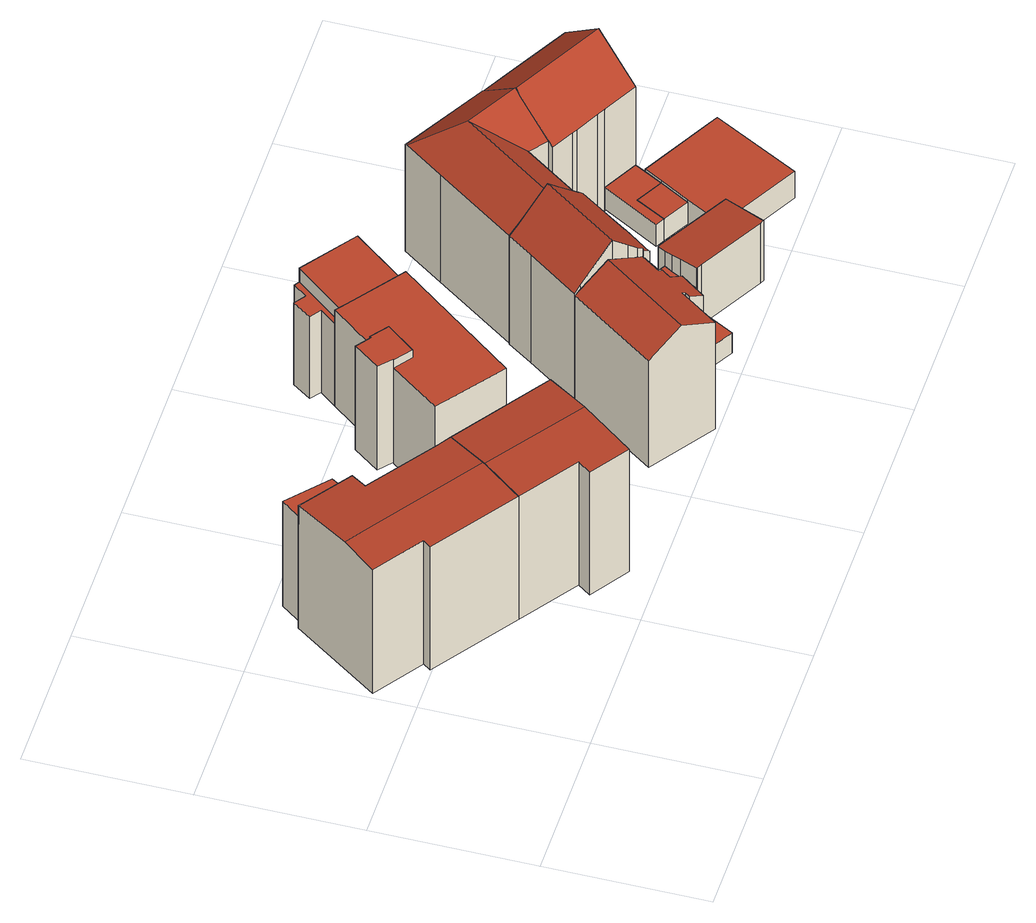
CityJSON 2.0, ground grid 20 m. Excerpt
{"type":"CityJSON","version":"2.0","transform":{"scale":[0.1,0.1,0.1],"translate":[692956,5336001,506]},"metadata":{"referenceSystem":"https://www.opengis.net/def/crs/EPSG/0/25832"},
"CityObjects":{
"building1":{"type":"Building","attributes":{"Gemeindeschluessel":"09162000","HoeheDach":"526.900","HoeheGrund":"506.966","Methode":"2000","NiedrigsteTraufeDesGebaeudes":"526.253","Geometrietyp2DReferenz":"3000","function":"31001_1000","roofType":"3100","measuredHeight":19.93,"storeysAboveGround":4},"address":[{"country":"Germany","locality":"München","thoroughfareName":"Oettingenstraße 60"}],"geometry":[{"type":"Solid","lod":"2","boundaries":[[[[0,1,2,3]],[[4,5,6,7]],[[8,9,10,0,3]],[[1,0,10,11,12,13]],[[14,4,7,15]],[[16,17,18,19]],[[5,4,14,11,10,9,17,16]],[[19,6,5,16]],[[1,13,20,2]],[[13,12,21,20]],[[2,20,21,15,7,6,19,18,8,3]],[[17,9,8,18]],[[15,21,12,11,14]]]],"semantics":{"surfaces":[{"type":"WallSurface"},{"type":"RoofSurface","Dachneigung":"85.436","Dachorientierung":"214.892","Flaeche":"114.539","Z_MAX":"19.934","Z_MAX_ASL":"526.900","Z_MIN":"19.438","Z_MIN_ASL":"526.404"},{"type":"RoofSurface","Dachneigung":"85.436","Dachorientierung":"34.892","Flaeche":"132.201","Z_MAX":"19.934","Z_MAX_ASL":"526.900","Z_MIN":"19.287","Z_MIN_ASL":"526.253"},{"type":"GroundSurface"}],"values":[[0,0,0,1,0,0,2,0,0,0,3,0,0]]}}]},
"building2":{"type":"Building","attributes":{"Gemeindeschluessel":"09162000","HoeheDach":"523.260","HoeheGrund":"506.844","Methode":"2000","NiedrigsteTraufeDesGebaeudes":"523.260","Geometrietyp2DReferenz":"3000","function":"51009_1610","roofType":"1000","measuredHeight":16.42},"geometry":[{"type":"Solid","lod":"2","boundaries":[[[[22,23,24,25]],[[26,27,28,29]],[[28,24,23,29]],[[23,22,26,29]],[[25,27,26,22]],[[25,24,28,27]]]],"semantics":{"surfaces":[{"type":"RoofSurface","Dachneigung":"90.000","Dachorientierung":"-1.000","Flaeche":"23.705","Z_MAX":"16.416","Z_MAX_ASL":"523.260","Z_MIN":"16.416","Z_MIN_ASL":"523.260"},{"type":"GroundSurface"},{"type":"WallSurface"}],"values":[[0,1,2,2,2,2]]}}]},
"building3":{"type":"Building","attributes":{"Gemeindeschluessel":"09162000","HoeheDach":"526.900","HoeheGrund":"506.966","Methode":"2000","NiedrigsteTraufeDesGebaeudes":"526.256","Geometrietyp2DReferenz":"3000","function":"31001_1000","roofType":"3100","measuredHeight":19.93,"storeysAboveGround":6},"address":[{"country":"Germany","locality":"München","thoroughfareName":"Lerchenfeldstraße 27"}],"geometry":[{"type":"Solid","lod":"2","boundaries":[[[[30,31,32,33,0,34]],[[35,9,33,32]],[[9,35,36,8]],[[31,30,37,38]],[[3,0,33,9,8]],[[34,0,3,39]],[[39,37,30,34]],[[38,36,35,32,31]],[[37,39,3,8,36,38]]]],"semantics":{"surfaces":[{"type":"RoofSurface","Dachneigung":"85.290","Dachorientierung":"214.873","Flaeche":"95.274","Z_MAX":"19.934","Z_MAX_ASL":"526.900","Z_MIN":"19.290","Z_MIN_ASL":"526.256"},{"type":"RoofSurface","Dachneigung":"85.290","Dachorientierung":"34.873","Flaeche":"85.792","Z_MAX":"19.934","Z_MAX_ASL":"526.900","Z_MIN":"19.437","Z_MIN_ASL":"526.403"},{"type":"WallSurface"},{"type":"GroundSurface"}],"values":[[0,1,2,2,2,2,2,2,3]]}}]},
"building4":{"type":"Building","attributes":{"Gemeindeschluessel":"09162000","HoeheDach":"523.340","HoeheGrund":"506.990","Methode":"2000","NiedrigsteTraufeDesGebaeudes":"522.140","Geometrietyp2DReferenz":"3000","function":"31001_1000","roofType":"1000","measuredHeight":16.35,"storeysAboveGround":5},"address":[{"country":"Germany","locality":"München","thoroughfareName":"Lerchenfeldstraße 29"}],"geometry":[{"type":"Solid","lod":"2","boundaries":[[[[40,41,42,43]],[[44,45,46,47]],[[48,49,50,47,46,43,42,51,52,53,54,55]],[[56,57,58,59,60,61,62,63,64,65]],[[45,40,43,46]],[[66,67,63,62]],[[55,56,65,64,49,48]],[[57,56,55,54]],[[68,66,62,61]],[[69,68,61,60]],[[69,60,59,52,51,42,41]],[[63,67,44,47,50,49,64]],[[57,54,53,52,59,58]],[[67,66,68,69,41,40,45,44]]]],"semantics":{"surfaces":[{"type":"WallSurface"},{"type":"GroundSurface"},{"type":"RoofSurface","Dachneigung":"90.000","Dachorientierung":"-1.000","Flaeche":"174.052","Z_MAX":"15.150","Z_MAX_ASL":"522.140","Z_MIN":"15.150","Z_MIN_ASL":"522.140"},{"type":"RoofSurface","Dachneigung":"90.000","Dachorientierung":"-1.000","Flaeche":"20.687","Z_MAX":"16.350","Z_MAX_ASL":"523.340","Z_MIN":"16.350","Z_MIN_ASL":"523.340"}],"values":[[0,0,1,2,0,0,0,0,0,0,0,0,0,3]]}}]},
"building5":{"type":"Building","attributes":{"Gemeindeschluessel":"09162000","HoeheDach":"526.290","HoeheGrund":"506.895","Methode":"2000","NiedrigsteTraufeDesGebaeudes":"522.387","Geometrietyp2DReferenz":"3000","function":"31001_1000","roofType":"3100","measuredHeight":19.39,"storeysAboveGround":3},"address":[{"country":"Germany","locality":"München","thoroughfareName":"Lerchenfeldstraße 26"}],"geometry":[{"type":"Solid","lod":"2","boundaries":[[[[70,71,72,73]],[[74,75,76,77]],[[78,79,80,81]],[[82,83,84,85]],[[83,70,73,84]],[[71,70,83,82,86,87,88,89,90,75,74,91,79,78]],[[79,91,92,80]],[[93,87,86,94]],[[95,96,93,94]],[[81,72,71,78]],[[80,92,77,76,97,98,99,96,95,85,84,73,72,81]],[[75,90,97,76]],[[99,88,87,93,96]],[[89,88,99,98]],[[91,74,77,92]],[[82,85,95,94,86]],[[98,97,90,89]]]],"semantics":{"surfaces":[{"type":"WallSurface"},{"type":"RoofSurface","Dachneigung":"61.496","Dachorientierung":"125.414","Flaeche":"81.895","Z_MAX":"19.395","Z_MAX_ASL":"526.290","Z_MIN":"15.492","Z_MIN_ASL":"522.387"},{"type":"RoofSurface","Dachneigung":"61.496","Dachorientierung":"305.414","Flaeche":"71.609","Z_MAX":"19.395","Z_MAX_ASL":"526.290","Z_MIN":"16.756","Z_MIN_ASL":"523.651"},{"type":"GroundSurface"}],"values":[[0,0,0,0,0,1,0,2,0,0,3,0,0,0,0,0,0]]}}]},
"building6":{"type":"Building","attributes":{"Gemeindeschluessel":"09162000","HoeheDach":"522.110","HoeheGrund":"507.000","Methode":"2000","NiedrigsteTraufeDesGebaeudes":"519.391","Geometrietyp2DReferenz":"3000","function":"31001_1000","roofType":"1000","measuredHeight":15.11,"storeysAboveGround":5},"address":[{"country":"Germany","locality":"München","thoroughfareName":"Lerchenfeldstraße 31"}],"geometry":[{"type":"Solid","lod":"2","boundaries":[[[[100,101,102,103]],[[104,105,106,107]],[[108,109,110,52]],[[111,54,112,113,107,106,114,108,52,115]],[[116,112,54,117]],[[118,101,100,119,120,109,108,114]],[[119,100,103,121]],[[116,122,113,112]],[[109,120,123,110]],[[122,116,117,124,125,102,101,118,105,104]],[[120,119,121,123]],[[104,107,113,122]],[[111,115,52,110,123,121,103,102,125,124,117,54]],[[106,105,118,114]]]],"semantics":{"surfaces":[{"type":"WallSurface"},{"type":"RoofSurface","Dachneigung":"90.000","Dachorientierung":"-1.000","Flaeche":"62.622","Z_MAX":"15.110","Z_MAX_ASL":"522.110","Z_MIN":"15.110","Z_MIN_ASL":"522.110"},{"type":"RoofSurface","Dachneigung":"90.000","Dachorientierung":"-1.000","Flaeche":"10.039","Z_MAX":"12.940","Z_MAX_ASL":"519.940","Z_MIN":"12.940","Z_MIN_ASL":"519.940"},{"type":"RoofSurface","Dachneigung":"90.000","Dachorientierung":"-1.000","Flaeche":"8.195","Z_MAX":"12.391","Z_MAX_ASL":"519.391","Z_MIN":"12.391","Z_MIN_ASL":"519.391"},{"type":"GroundSurface"}],"values":[[0,1,0,0,0,2,0,3,0,0,0,0,4,0]]}}]},
"building7":{"type":"Building","attributes":{"Gemeindeschluessel":"09162000","HoeheDach":"510.120","HoeheGrund":"506.886","Methode":"2000","NiedrigsteTraufeDesGebaeudes":"510.120","Geometrietyp2DReferenz":"3000","function":"31001_1000","roofType":"1000","measuredHeight":3.23},"geometry":[{"type":"Solid","lod":"2","boundaries":[[[[126,127,72,81]],[[81,72,128,129,130,131,132,133,134,135,136,137,92,80]],[[138,139,140,141,142,143,144,145,146,147,127,126,148,149]],[[141,140,135,134]],[[148,126,81,80]],[[139,138,137,136]],[[127,147,128,72]],[[149,148,80,92]],[[138,149,92,137]],[[143,142,133,132]],[[140,139,136,135]],[[146,145,130,129]],[[144,143,132,131]],[[147,146,129,128]],[[142,141,134,133]],[[145,144,131,130]]]],"semantics":{"surfaces":[{"type":"WallSurface"},{"type":"GroundSurface"},{"type":"RoofSurface","Dachneigung":"90.000","Dachorientierung":"-1.000","Flaeche":"39.265","Z_MAX":"3.234","Z_MAX_ASL":"510.120","Z_MIN":"3.234","Z_MIN_ASL":"510.120"}],"values":[[0,1,2,0,0,0,0,0,0,0,0,0,0,0,0,0]]}}]},
"building8":{"type":"Building","attributes":{"Gemeindeschluessel":"09162000","HoeheDach":"529.000","HoeheGrund":"507.026","Methode":"2000","NiedrigsteTraufeDesGebaeudes":"513.300","Geometrietyp2DReferenz":"3000","function":"31001_1000","roofType":"3100","measuredHeight":21.97,"storeysAboveGround":7},"address":[{"country":"Germany","locality":"München","thoroughfareName":"Lerchenfeldstraße 28"}],"geometry":[{"type":"Solid","lod":"2","boundaries":[[[[150,151,152,153]],[[154,155,156,157]],[[158,159,160,161]],[[155,162,163,156]],[[164,165,166,167]],[[168,169,170,171]],[[172,173,174,175]],[[176,177,178,179]],[[180,181,182,183]],[[184,185,181,180,186,187,159,158]],[[188,189,190,191]],[[182,181,185,172,175]],[[192,191,190,193,194,161,160,195,196,183,182,175,174,197,157,156,163,167,166,198,153,152,199,200,201,179,178,171,170,202]],[[184,158,161,194]],[[203,204,201,200]],[[166,165,205,206,207,198]],[[208,209,210,211]],[[198,207,208,211,150,153]],[[151,212,199,152]],[[189,213,193,190]],[[214,154,157,197]],[[186,180,183,196]],[[193,213,184,194]],[[208,207,206,215,209]],[[212,203,200,199]],[[162,164,167,163]],[[177,168,171,178]],[[216,188,191,192]],[[187,186,196,195]],[[168,177,176,204,203,212,151,150,211,210,169]],[[204,176,179,201]],[[159,187,195,160]],[[217,216,192,202]],[[205,218,215,206]],[[189,188,216,217,218,205,165,164,162,155,154,214,173,172,185,184,213]],[[170,169,210,209,215,218,217,202]],[[173,214,197,174]]]],"semantics":{"surfaces":[{"type":"WallSurface"},{"type":"RoofSurface","Dachneigung":"46.508","Dachorientierung":"305.000","Flaeche":"83.625","Z_MAX":"21.974","Z_MAX_ASL":"529.000","Z_MIN":"16.925","Z_MIN_ASL":"523.952"},{"type":"GroundSurface"},{"type":"RoofSurface","Dachneigung":"90.000","Dachorientierung":"-1.000","Flaeche":"6.934","Z_MAX":"9.034","Z_MAX_ASL":"516.060","Z_MIN":"9.034","Z_MIN_ASL":"516.060"},{"type":"RoofSurface","Dachneigung":"90.000","Dachorientierung":"-1.000","Flaeche":"25.480","Z_MAX":"6.274","Z_MAX_ASL":"513.300","Z_MIN":"6.274","Z_MIN_ASL":"513.300"},{"type":"RoofSurface","Dachneigung":"46.508","Dachorientierung":"125.000","Flaeche":"82.338","Z_MAX":"21.974","Z_MAX_ASL":"529.000","Z_MIN":"16.884","Z_MIN_ASL":"523.910"}],"values":[[0,0,0,0,0,0,0,0,0,1,0,0,2,0,0,0,0,0,0,0,0,0,0,3,0,0,0,0,0,4,0,0,0,0,5,0,0]]}}]},
"building9":{"type":"Building","attributes":{"Gemeindeschluessel":"09162000","HoeheDach":"516.419","HoeheGrund":"506.965","Methode":"2000","NiedrigsteTraufeDesGebaeudes":"515.550","Geometrietyp2DReferenz":"3000","function":"31001_2000","roofType":"1000","measuredHeight":9.45,"storeysAboveGround":3},"geometry":[{"type":"Solid","lod":"2","boundaries":[[[[219,220,221,179,201,200,199,222,223,224,225]],[[226,227,201,179]],[[228,229,222,199]],[[229,230,222]],[[231,228,199,200]],[[232,226,179,221]],[[230,233,223,222]],[[234,232,221,220]],[[233,235,224,223]],[[227,231,200,201]],[[236,237,219,225]],[[237,234,220,219]],[[234,237,236,235,233,230,229,228,231,227,226,232]],[[235,236,225,224]]]],"semantics":{"surfaces":[{"type":"GroundSurface"},{"type":"WallSurface"},{"type":"RoofSurface","Dachneigung":"81.834","Dachorientierung":"28.913","Flaeche":"64.490","Z_MAX":"9.454","Z_MAX_ASL":"516.419","Z_MIN":"8.585","Z_MIN_ASL":"515.550"}],"values":[[0,1,1,1,1,1,1,1,1,1,1,1,2,1]]}}]},
"building10":{"type":"Building","attributes":{"Gemeindeschluessel":"09162000","HoeheDach":"528.440","HoeheGrund":"507.070","Methode":"2000","NiedrigsteTraufeDesGebaeudes":"523.859","Geometrietyp2DReferenz":"3000","function":"31001_1000","roofType":"3100","measuredHeight":21.37,"storeysAboveGround":4},"address":[{"country":"Germany","locality":"München","thoroughfareName":"Lerchenfeldstraße 30"}],"geometry":[{"type":"Solid","lod":"2","boundaries":[[[[238,239,240,241,242]],[[243,244,245,246,247]],[[248,249,250,251]],[[252,250,249,253,254,255,256,243,247,257,258,259,260,261]],[[262,257,247,246]],[[241,263,264,265,242]],[[251,238,242,245,244,266,267,268,269,248]],[[266,244,243,256]],[[245,242,265,270,262,246]],[[240,239,252,261]],[[260,259,264,263]],[[269,268,254,253]],[[260,263,241,240,261]],[[251,250,252,239,238]],[[267,266,256,255]],[[258,270,265,264,259]],[[269,253,249,248]],[[270,258,257,262]],[[268,267,255,254]]]],"semantics":{"surfaces":[{"type":"RoofSurface","Dachneigung":"49.511","Dachorientierung":"209.436","Flaeche":"34.720","Z_MAX":"21.370","Z_MAX_ASL":"528.440","Z_MIN":"16.789","Z_MIN_ASL":"523.859"},{"type":"WallSurface"},{"type":"GroundSurface"},{"type":"RoofSurface","Dachneigung":"49.511","Dachorientierung":"29.436","Flaeche":"69.081","Z_MAX":"21.370","Z_MAX_ASL":"528.440","Z_MIN":"16.803","Z_MIN_ASL":"523.873"},{"type":"RoofSurface","Dachneigung":"48.651","Dachorientierung":"124.951","Flaeche":"74.232","Z_MAX":"21.370","Z_MAX_ASL":"528.440","Z_MIN":"17.019","Z_MIN_ASL":"524.089"},{"type":"RoofSurface","Dachneigung":"48.651","Dachorientierung":"304.951","Flaeche":"103.929","Z_MAX":"21.370","Z_MAX_ASL":"528.440","Z_MIN":"17.039","Z_MIN_ASL":"524.109"}],"values":[[0,1,1,2,1,3,4,1,5,1,1,1,1,1,1,1,1,1,1]]}}]},
"building11":{"type":"Building","attributes":{"Gemeindeschluessel":"09162000","HoeheDach":"511.237","HoeheGrund":"507.273","Methode":"1000","NiedrigsteTraufeDesGebaeudes":"511.237","Geometrietyp2DReferenz":"3000","function":"31001_2000","roofType":"1000","measuredHeight":3.96},"geometry":[{"type":"Solid","lod":"2","boundaries":[[[[271,272,273,274]],[[275,276,277,278]],[[276,271,274,277]],[[271,276,275,272]],[[274,273,278,277]],[[272,275,278,273]]]],"semantics":{"surfaces":[{"type":"WallSurface"},{"type":"RoofSurface","Dachneigung":"90.000","Dachorientierung":"-1.000","Flaeche":"16.543","Z_MAX":"3.964","Z_MAX_ASL":"511.237","Z_MIN":"3.964","Z_MIN_ASL":"511.237"},{"type":"GroundSurface"}],"values":[[0,0,0,1,2,0]]}}]},
"building12":{"type":"Building","attributes":{"Gemeindeschluessel":"09162000","HoeheDach":"511.099","HoeheGrund":"507.740","Methode":"1000","NiedrigsteTraufeDesGebaeudes":"511.099","Geometrietyp2DReferenz":"3000","function":"31001_2000","roofType":"1000","measuredHeight":3.36,"storeysAboveGround":1},"geometry":[{"type":"Solid","lod":"2","boundaries":[[[[279,280,281,282]],[[283,279,282,284]],[[285,280,279,283]],[[280,285,286,281]],[[281,286,284,282]],[[285,283,284,286]]]],"semantics":{"surfaces":[{"type":"WallSurface"},{"type":"RoofSurface","Dachneigung":"90.000","Dachorientierung":"-1.000","Flaeche":"15.654","Z_MAX":"3.359","Z_MAX_ASL":"511.099","Z_MIN":"3.359","Z_MIN_ASL":"511.099"},{"type":"GroundSurface"}],"values":[[0,0,1,0,2,0]]}}]},
"building13":{"type":"Building","attributes":{"Gemeindeschluessel":"09162000","HoeheDach":"511.133","HoeheGrund":"507.700","Methode":"1000","NiedrigsteTraufeDesGebaeudes":"511.133","Geometrietyp2DReferenz":"3000","function":"51009_1610","roofType":"1000","measuredHeight":3.43},"geometry":[{"type":"Solid","lod":"2","boundaries":[[[[287,288,289,290,291,292]],[[293,285,286,294]],[[279,292,291,282]],[[286,281,295,282,291,290,289,296,294]],[[297,293,294,296]],[[295,281,280,298,279,282]],[[298,280,285,293,297,288,287,292,279]],[[285,280,281,286]],[[288,297,296,289]]]],"semantics":{"surfaces":[{"type":"WallSurface"},{"type":"GroundSurface"},{"type":"RoofSurface","Dachneigung":"90.000","Dachorientierung":"-1.000","Flaeche":"24.379","Z_MAX":"3.433","Z_MAX_ASL":"511.133","Z_MIN":"3.433","Z_MIN_ASL":"511.133"}],"values":[[0,0,0,1,0,0,2,0,0]]}}]},
"building14":{"type":"Building","attributes":{"Gemeindeschluessel":"09162000","HoeheDach":"511.472","HoeheGrund":"507.340","Methode":"1000","NiedrigsteTraufeDesGebaeudes":"511.472","Geometrietyp2DReferenz":"3000","function":"31001_2000","roofType":"1000","measuredHeight":4.13},"geometry":[{"type":"Solid","lod":"2","boundaries":[[[[299,300,301,302]],[[303,304,305,306]],[[304,307,308,305]],[[306,305,308,302,301,309,310]],[[307,299,302,308]],[[311,310,309,301,300,312]],[[311,312,300,299,307,304,303]],[[310,311,303,306]]]],"semantics":{"surfaces":[{"type":"WallSurface"},{"type":"GroundSurface"},{"type":"RoofSurface","Dachneigung":"90.000","Dachorientierung":"-1.000","Flaeche":"137.167","Z_MAX":"4.132","Z_MAX_ASL":"511.472","Z_MIN":"4.132","Z_MIN_ASL":"511.472"}],"values":[[0,0,0,1,0,0,2,0]]}}]},
"building15":{"type":"Building","attributes":{"Gemeindeschluessel":"09162000","HoeheDach":"528.360","HoeheGrund":"507.273","Methode":"2000","NiedrigsteTraufeDesGebaeudes":"523.402","Geometrietyp2DReferenz":"3000","function":"31001_1000","roofType":"3100","measuredHeight":21.09,"storeysAboveGround":6},"address":[{"country":"Germany","locality":"München","thoroughfareName":"Karolinenstraße 5"}],"geometry":[{"type":"Solid","lod":"2","boundaries":[[[[313,314,315,316]],[[317,318,319,320]],[[321,322,278,323]],[[240,324,325,326,327]],[[328,329,330,273]],[[331,321,323,332]],[[325,333,334,326]],[[322,328,273,278]],[[314,335,317,320,315]],[[314,313,333,325,324,335]],[[326,334,316,315,320,319,332,323,278,273,330,327]],[[321,331,318,317,335,324,240,329,328,322]],[[318,331,332,319]],[[333,313,316,334]],[[329,240,327,330]]]],"semantics":{"surfaces":[{"type":"WallSurface"},{"type":"RoofSurface","Dachneigung":"50.128","Dachorientierung":"28.374","Flaeche":"89.647","Z_MAX":"21.087","Z_MAX_ASL":"528.360","Z_MIN":"16.547","Z_MIN_ASL":"523.820"},{"type":"GroundSurface"},{"type":"RoofSurface","Dachneigung":"50.128","Dachorientierung":"208.374","Flaeche":"101.292","Z_MAX":"21.087","Z_MAX_ASL":"528.360","Z_MIN":"16.129","Z_MIN_ASL":"523.402"}],"values":[[0,0,0,0,0,0,0,0,0,1,2,3,0,0,0]]}}]}
},
"vertices":[
[162,130,204],[59,202,204],[59,202,10],[162,130,10],[88,356,203],[143,317,203],[143,317,10],[88,356,10],[230,228,10],[230,228,204],[197,181,209],[35,294,209],[6,253,205],[66,212,205],[81,361,203],[81,361,10],[130,298,204],[215,238,204],[215,238,10],[130,298,10],[66,212,10],[6,253,10],
[143,317,173],[160,345,173],[111,388,173],[88,356,173],[143,317,8],[88,356,8],[111,388,8],[160,345,8],
[221,65,203],[268,33,203],[312,97,209],[196,179,209],[232,81,204],[347,147,204],[347,147,10],[221,65,10],[268,33,10],[232,81,10],
[366,378,173],[384,365,173],[384,365,10],[366,378,10],[358,332,173],[342,346,173],[342,346,10],[358,332,10],[332,255,10],[312,270,10],[357,331,10],[385,367,10],[425,419,10],[446,403,10],[505,360,10],[391,211,10],[391,211,161],[505,360,161],[446,403,161],[425,419,161],[385,367,161],[406,351,161],[378,315,161],[357,331,161],[312,270,161],[332,255,161],[378,315,173],[357,331,173],[406,351,173],[385,367,173],
[586,110,177],[570,87,177],[570,87,9],[586,110,9],[558,32,164],[543,43,174],[543,43,9],[558,32,9],[575,84,173],[567,73,173],[567,73,9],[575,84,9],[577,116,182],[585,111,178],[585,111,9],[577,116,9],[546,138,203],[470,31,203],[509,4,177],[544,53,177],[548,50,174],[581,63,164],[581,63,9],[431,58,177],[506,165,177],[506,165,9],[431,58,9],[548,50,9],[544,53,9],[509,4,9],
[458,462,139],[471,479,139],[471,479,10],[458,462,10],[543,427,161],[477,475,161],[430,415,161],[496,366,161],[425,419,139],[441,439,139],[441,439,10],[496,366,10],[505,360,134],[496,366,134],[430,415,139],[430,415,10],[552,421,134],[552,421,10],[477,475,139],[444,472,139],[428,449,139],[444,472,10],[543,427,134],[428,449,10],[543,427,10],[477,475,10],
[575,84,41],[570,87,41],[584,108,9],[593,104,9],[607,95,9],[616,90,9],[615,89,9],[654,68,9],[654,67,9],[628,19,9],[588,42,9],[595,54,9],[595,54,41],[588,42,41],[628,19,41],[654,67,41],[654,68,41],[615,89,41],[616,90,41],[607,95,41],[593,104,41],[584,108,41],[567,73,41],[581,63,41],
[638,130,73],[639,132,73],[639,132,10],[638,130,10],[652,202,187],[653,204,187],[653,204,10],[652,202,10],[513,161,187],[506,165,180],[506,165,10],[513,161,10],[658,200,181],[658,200,10],[634,165,181],[618,141,181],[618,141,10],[634,165,10],[616,90,73],[607,95,73],[607,95,10],[616,90,10],[628,219,215],[641,210,200],[641,210,10],[628,219,10],[654,68,73],[615,89,73],[615,89,10],[654,68,10],[580,254,189],[615,229,229],[615,229,10],[580,254,10],[550,135,230],[615,228,230],[572,260,180],[551,229,180],[586,110,189],[580,114,195],[580,114,10],[586,110,10],[584,108,10],[570,122,10],[550,135,10],[551,229,10],[572,260,10],[644,208,10],[632,133,10],[677,111,10],[671,101,10],[665,89,10],[593,104,10],[671,101,73],[665,89,73],[619,140,179],[619,140,101],[632,133,101],[633,133,101],[607,96,101],[607,96,73],[633,133,73],[677,111,73],[570,122,207],[644,208,197],[593,104,101],[584,108,189],[593,104,180],[593,104,179],
[741,19,10],[660,64,10],[654,67,10],[683,120,10],[686,119,10],[775,69,10],[746,17,10],[654,68,104],[665,89,101],[677,111,97],[683,120,95],[683,120,96],[671,101,99],[654,67,104],[686,119,96],[660,64,104],[775,69,95],[746,17,104],[741,19,104],
[704,276,181],[727,260,179],[750,300,218],[754,306,224],[690,342,224],[615,229,11],[615,229,221],[612,231,224],[580,254,190],[580,254,11],[653,204,181],[653,204,11],[703,277,11],[703,277,182],[727,260,11],[652,202,11],[644,208,11],[641,210,11],[628,219,11],[572,260,11],[642,360,11],[678,411,11],[782,352,11],[750,300,11],[572,260,181],[782,352,179],[678,411,179],[676,408,181],[628,219,207],[641,210,193],[644,208,190],[652,202,181],[642,360,181],
[698,213,52],[724,254,52],[724,254,13],[698,213,13],[752,239,52],[727,194,52],[727,194,13],[752,239,13],
[768,138,51],[788,175,51],[788,175,17],[768,138,17],[800,120,51],[800,120,17],[821,157,51],[821,157,17],
[777,180,51],[797,215,51],[797,215,17],[777,180,17],[757,144,17],[757,144,51],[833,179,51],[833,179,17],[787,174,17],[840,192,17],[840,192,51],[787,174,51],
[821,157,55],[833,179,55],[833,179,13],[821,157,13],[876,19,55],[775,74,55],[775,74,13],[876,19,13],[800,120,55],[800,120,13],[916,134,13],[933,125,13],[933,125,55],[916,134,55],
[842,318,180],[894,289,180],[894,289,13],[842,318,13],[840,192,174],[797,215,174],[797,215,13],[840,192,13],[757,236,174],[752,239,174],[757,236,13],[754,305,224],[782,352,178],[782,352,13],[750,300,13],[724,254,174],[727,260,180],[727,260,13],[786,221,174],[786,221,13],[814,334,179],[814,334,13],[869,243,224]
]}
